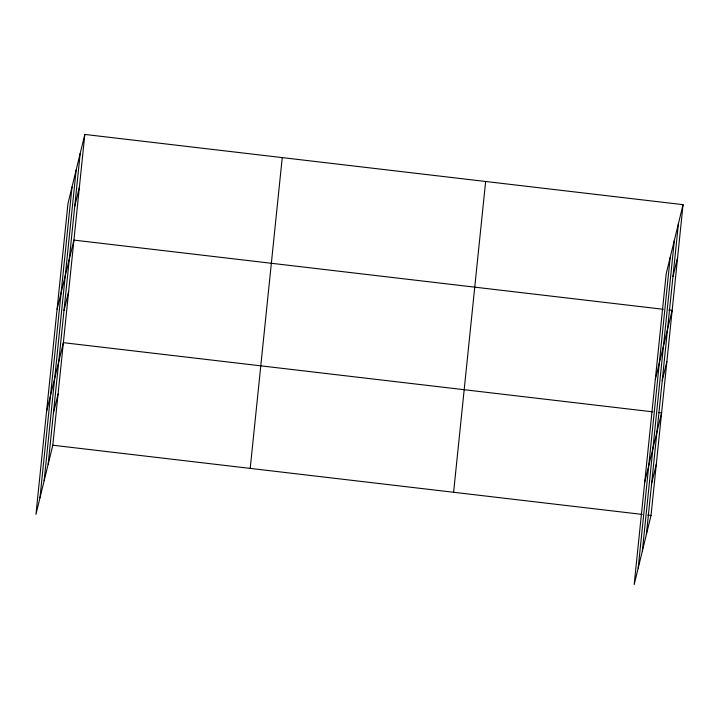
<?xml version="1.0" encoding="UTF-8"?>
<svg xmlns="http://www.w3.org/2000/svg" width="719" height="719" viewBox="0 0 719 719"><rect width="100%" height="100%" fill="white"/><g stroke="black" fill="none" stroke-linecap="round" stroke-linejoin="round"><path stroke-width="1.08" d="M39.976 497.818L72.008 187.03M44.129 480.795L76.151 169.999M48.155 464.267L80.186 153.48M84.824 134.435L67.972 203.549L35.95 514.346L52.802 445.223L84.824 134.435L683.05 204.654L651.028 515.451L634.176 584.565L666.198 273.777L683.05 204.654M250.212 468.402L282.243 157.605M453.608 492.272L485.64 181.485M638.202 568.037L670.225 257.249M642.355 551.015L674.377 240.227M646.381 534.487L678.412 223.699M74.74 206.308L79.378 187.273M57.089 309.224L73.94 240.101L663.385 309.296M64.009 310.428L68.656 291.384M46.519 411.78L63.371 342.666L652.816 411.852M53.44 412.985L58.086 393.949M672.966 276.536L677.604 257.492M655.315 379.443L672.157 310.329L668.868 309.943M662.235 380.648L666.873 361.603M644.745 482L661.597 412.886L658.298 412.499M651.666 483.204L656.312 464.168M52.802 445.223L642.247 514.418M647.738 515.065L651.028 515.451"/></g></svg>
